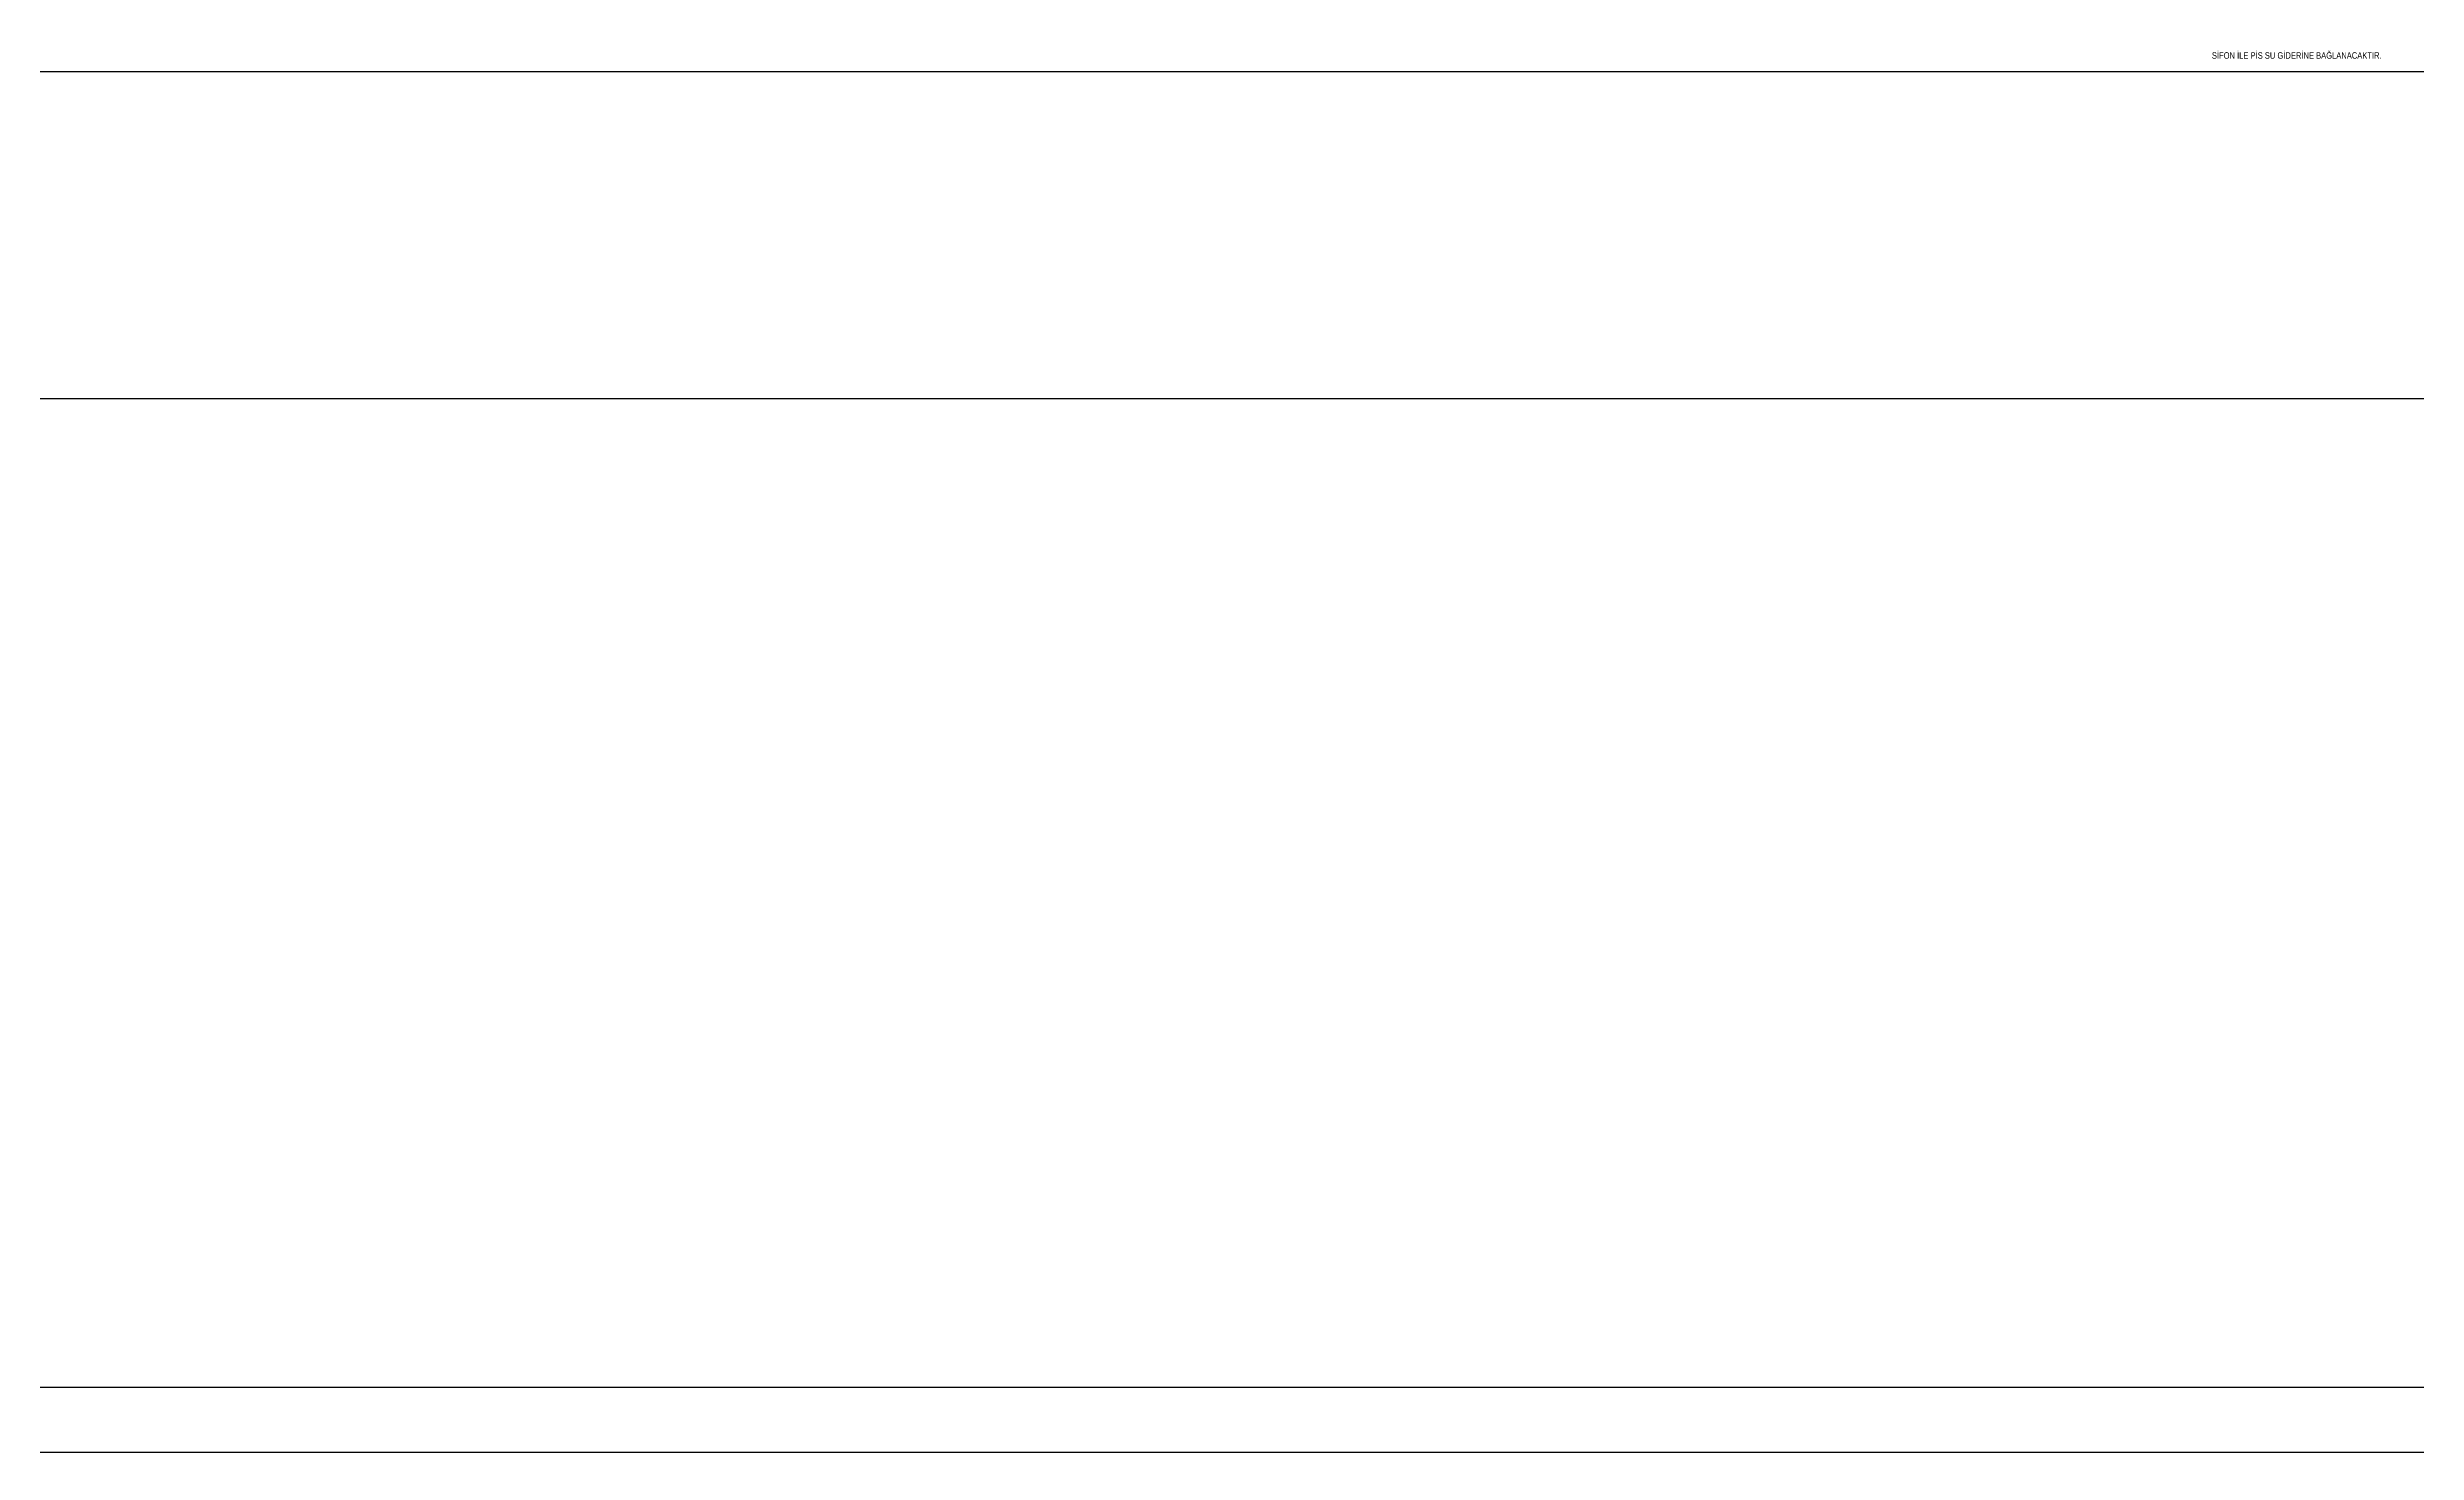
# Model space of a CAD drawing. Header units: centimetres. Extents: x -8730 to 48594, y -13 to 19987.
# Drawn here: x 19366 to 26653, y -13 to 4308 of the extents above; entities that cross this region are included whole.
import ezdxf
from ezdxf.enums import TextEntityAlignment as Align

# ---------------------------------------------------------------- set-up
doc = ezdxf.new("R2010")
doc.units = ezdxf.units.CM
doc.header["$MEASUREMENT"] = 0
doc.layers.add('1-BASLIK', color=53, linetype='Continuous', lineweight=25)
doc.layers.add('T-DTEXT', color=9, linetype='Continuous')
doc.layers.add('T-TEXT', color=85, linetype='Continuous')
doc.styles.add('LUCIDASANS', font='arial.ttf', dxfattribs={"width": 0.8})

msp = doc.modelspace()

# ---------------------------------------------------------------- linework, layer by layer
at = {"layer": '1-BASLIK'}
for points in [[(-8730.1, -12.9), (-8730.1, 19987.1), (48593.9, 19987.1), (48593.9, -12.9)], [(45693.9, 187.1), (-8530.1, 187.1), (-8530.1, 19787.1), (45693.9, 19787.1)], [(-6103.8, 9120.4), (37956, 9120.4), (37956, 3226.7), (-6103.8, 3226.7)]]:
    msp.add_lwpolyline(points, close=True, dxfattribs=at)
at = {"layer": 'T-TEXT', "color": 7}
msp.add_line((-5138.2, 4233.4), (36595.3, 4233.4), dxfattribs=at)

# ---------------------------------------------------------------- texts
at = {"layer": 'T-DTEXT', "style": 'LUCIDASANS', "width": 0.8}
msp.add_text('SİFON İLE PİS SU GİDERİNE BAĞLANACAKTIR.', height=20, rotation=0.00003, dxfattribs=at).set_placement((26284.8, 4282.7), align=Align.MIDDLE_CENTER)

doc.saveas('drawing.dxf')
